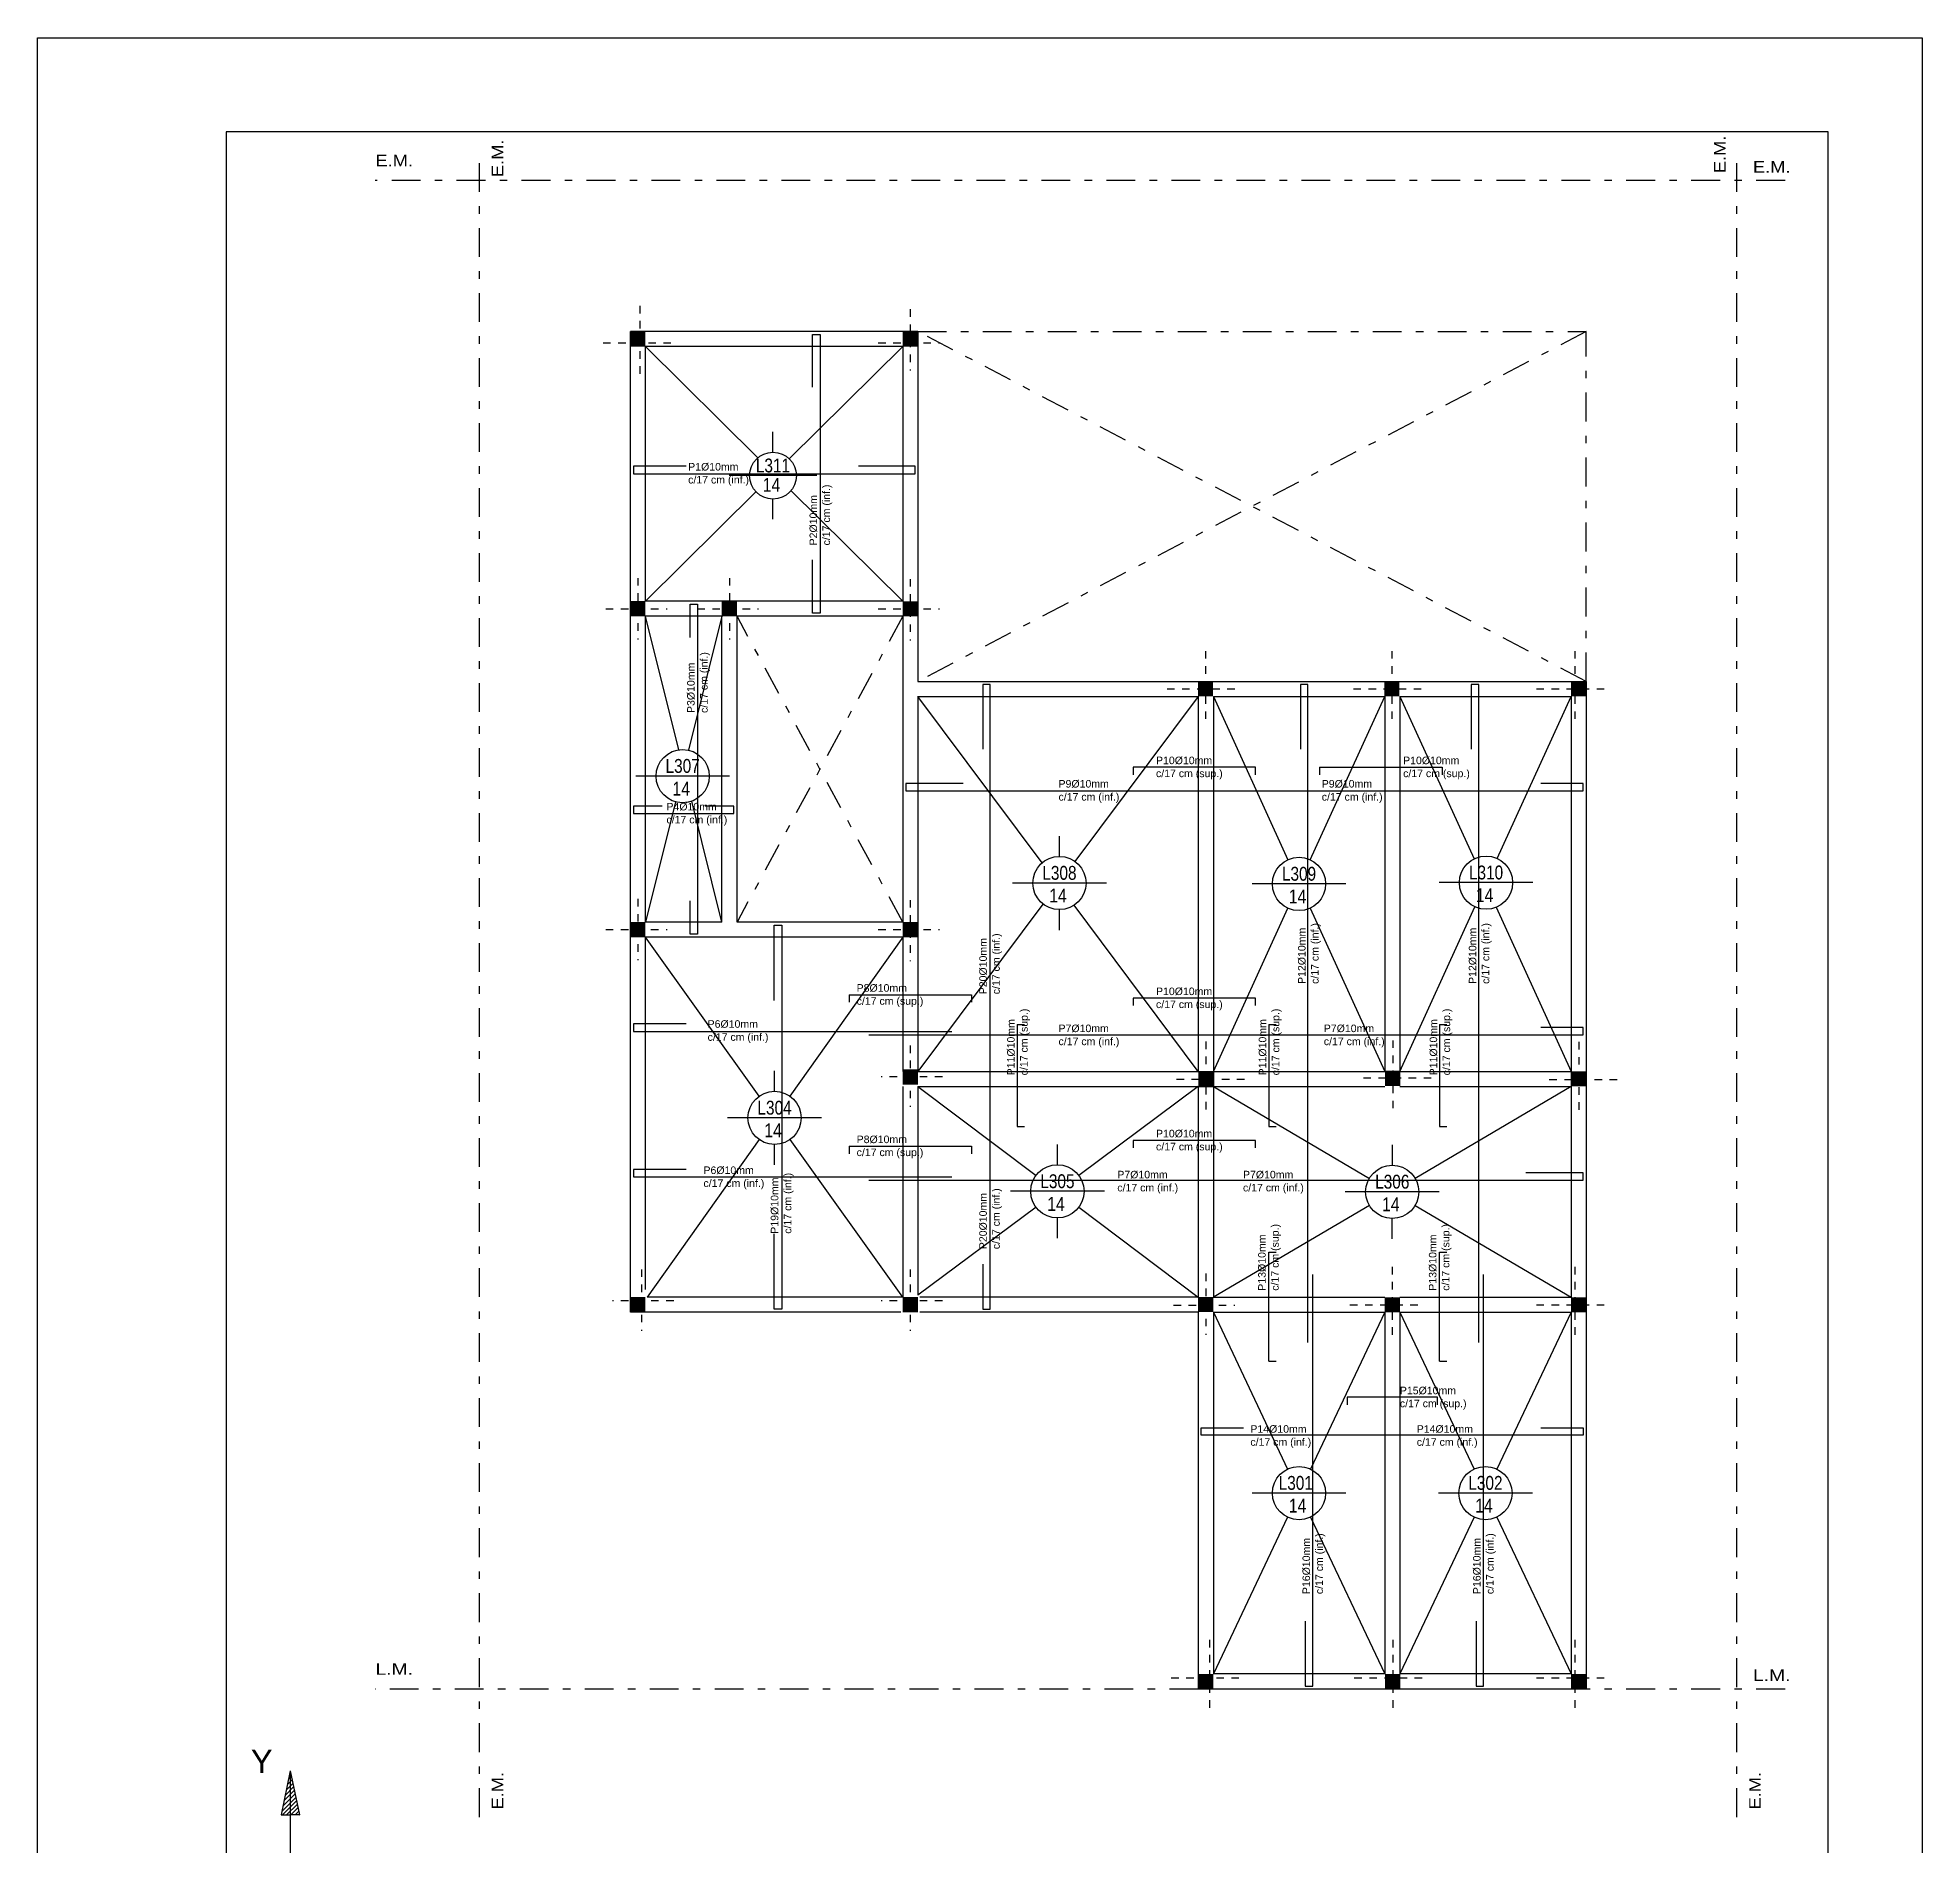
# Model space of a CAD drawing. Header units: inches. Extents: x 72.4 to 153.5, y 100.9 to 138.4.
# Drawn here: x 72.35 to 97.35, y 114.47 to 138.44 of the extents above; entities that cross this region are included whole.
import ezdxf
from ezdxf.enums import TextEntityAlignment as Align

# ---------------------------------------------------------------- set-up
doc = ezdxf.new("R2010")
doc.units = ezdxf.units.IN
doc.header["$MEASUREMENT"] = 0
doc.linetypes.add('DASHDOT', pattern=[25.4, 12.7, -6.35, 0, -6.35])
doc.linetypes.add('DASHDOT2', pattern=[0.5, 0.25, -0.125, 0, -0.125])
for name, color, linetype in [('Armadura', 4, 'Continuous'), ('Baja', 2, 'Continuous'), ('COLUMNAS EJES', 1, 'Continuous'), ('Ejes', 8, 'Continuous'), ('Recuadro', 1, 'Continuous'), ('TEXTO', 2, 'Continuous'), ('Textos', 2, 'Continuous'), ('VIGAS', 5, 'Continuous')]:
    doc.layers.add(name, color=color, linetype=linetype)
doc.styles.get("Standard").update_dxf_attribs({"font": 'arial.ttf'})

msp = doc.modelspace()

# ---------------------------------------------------------------- hatches: boundary and pattern name
at = {"layer": 'Baja'}
h = msp.add_hatch(dxfattribs=at)
h.set_pattern_fill('ANSI31', color=256, scale=0.0125, style=0)
h.set_pattern_definition([(45, (-54.21311, -173.385965), (-0.028063289, 0.028063289), [])])
h.paths.add_polyline_path([(75.703, 115.456), (75.825, 114.872), (75.703, 114.872), (75.581, 114.872)])
at = {"layer": 'COLUMNAS EJES'}
for points in [[(80.416, 134.545), (80.215, 134.545), (80.215, 134.344), (80.416, 134.344)], [(84.029, 134.545), (83.828, 134.545), (83.828, 134.344), (84.029, 134.344)], [(80.416, 130.968), (80.215, 130.968), (80.215, 130.767), (80.416, 130.767)], [(81.629, 130.968), (81.428, 130.968), (81.428, 130.767), (81.629, 130.767)], [(84.029, 130.967), (83.828, 130.967), (83.828, 130.766), (84.029, 130.766)], [(87.945, 129.905), (87.744, 129.905), (87.744, 129.704), (87.945, 129.704)], [(90.418, 129.905), (90.217, 129.905), (90.217, 129.704), (90.418, 129.704)], [(92.895, 129.905), (92.694, 129.905), (92.694, 129.704), (92.895, 129.704)], [(80.416, 126.713), (80.215, 126.713), (80.215, 126.512), (80.416, 126.512)], [(84.029, 126.713), (83.828, 126.713), (83.828, 126.512), (84.029, 126.512)], [(84.029, 124.758), (83.828, 124.758), (83.828, 124.557), (84.029, 124.557)], [(87.951, 124.726), (87.75, 124.726), (87.75, 124.525), (87.951, 124.525)], [(90.429, 124.741), (90.228, 124.741), (90.228, 124.54), (90.429, 124.54)], [(92.894, 124.735), (92.693, 124.735), (92.693, 124.534), (92.894, 124.534)], [(80.416, 121.739), (80.215, 121.739), (80.215, 121.538), (80.416, 121.538)], [(84.029, 121.739), (83.828, 121.739), (83.828, 121.538), (84.029, 121.538)], [(87.947, 121.742), (87.746, 121.742), (87.746, 121.541), (87.947, 121.541)], [(90.423, 121.738), (90.222, 121.738), (90.222, 121.537), (90.423, 121.537)], [(92.895, 121.738), (92.694, 121.738), (92.694, 121.537), (92.895, 121.537)], [(87.95, 116.743), (87.749, 116.743), (87.749, 116.542), (87.95, 116.542)], [(90.429, 116.743), (90.228, 116.743), (90.228, 116.542), (90.429, 116.542)], [(92.895, 116.743), (92.694, 116.743), (92.694, 116.542), (92.895, 116.542)]]:
    msp.add_hatch(color=256, dxfattribs=at).paths.add_polyline_path(points)

# ---------------------------------------------------------------- linework, layer by layer
at = {"color": 6}
msp.add_line((96.103, 104.962), (96.103, 137.189), dxfattribs=at)
for points in [[(96.103, 137.189), (74.853, 137.189)], [(74.853, 137.189), (74.853, 104.962)]]:
    msp.add_lwpolyline(points, dxfattribs=at)
at = {"layer": 'Armadura'}
for p, q in [((89.357, 128.766), (89.357, 128.666)), ((89.357, 128.766), (90.982, 128.766)), ((90.982, 128.766), (90.982, 128.666)), ((83.116, 125.749), (83.116, 125.649)), ((83.116, 125.749), (84.741, 125.749)), ((84.741, 125.749), (84.741, 125.649)), ((85.345, 125.352), (85.445, 125.352)), ((88.683, 125.352), (88.783, 125.352)), ((90.948, 125.352), (91.048, 125.352)), ((85.345, 124.002), (85.445, 124.002)), ((88.683, 124.002), (88.783, 124.002)), ((90.948, 124.002), (91.048, 124.002)), ((83.116, 123.741), (83.116, 123.641)), ((83.116, 123.741), (84.741, 123.741)), ((84.741, 123.741), (84.741, 123.641)), ((88.683, 122.335), (88.783, 122.335)), ((88.683, 120.889), (88.683, 122.335)), ((90.948, 122.335), (91.048, 122.335)), ((90.948, 120.889), (90.948, 122.335)), ((88.683, 120.889), (88.783, 120.889)), ((90.948, 120.889), (91.048, 120.889)), ((89.168, 117.442), (89.168, 116.582)), ((91.433, 117.442), (91.433, 116.582)), ((89.168, 116.582), (89.268, 116.582)), ((91.433, 116.582), (91.533, 116.582))]:
    msp.add_line(p, q, dxfattribs=at)
for points in [[(82.633, 133.805), (82.633, 134.505), (82.733, 134.505), (82.733, 130.807), (82.633, 130.807), (82.633, 131.517)], [(80.955, 132.756), (80.255, 132.756), (80.255, 132.656), (83.993, 132.656), (83.993, 132.756), (83.243, 132.756)], [(81.008, 130.487), (81.008, 130.727), (81.008, 130.927), (81.108, 130.927), (81.108, 126.552), (81.008, 126.552), (81.008, 126.752), (81.008, 126.992)], [(84.889, 122.178), (84.889, 121.578), (84.989, 121.578), (84.989, 129.864), (84.889, 129.864), (84.889, 129.004)], [(89.204, 121.138), (89.204, 129.864), (89.104, 129.864), (89.104, 129.004)], [(91.469, 121.138), (91.469, 129.864), (91.369, 129.864), (91.369, 129.004)], [(88.509, 128.666), (88.509, 128.766), (86.884, 128.766), (86.884, 128.666)], [(84.629, 128.552), (83.869, 128.552), (83.869, 128.452), (92.855, 128.452), (92.855, 128.552), (92.295, 128.552)], [(80.635, 128.251), (80.415, 128.251), (80.255, 128.251), (80.255, 128.151), (81.589, 128.151), (81.589, 128.251), (81.429, 128.251), (81.209, 128.251)], [(82.123, 125.672), (82.123, 126.672), (82.223, 126.672), (82.223, 121.578), (82.123, 121.578), (82.123, 122.578)], [(88.509, 125.605), (88.509, 125.705), (86.884, 125.705), (86.884, 125.605)], [(80.955, 125.361), (80.255, 125.361), (80.255, 125.261), (84.479, 125.261)], [(83.379, 125.216), (92.855, 125.216), (92.855, 125.316), (92.295, 125.316)], [(85.345, 125.352), (85.345, 124.002)], [(88.683, 125.352), (88.683, 124.002)], [(90.948, 125.352), (90.948, 124.002)], [(88.509, 123.718), (88.509, 123.818), (86.884, 123.818), (86.884, 123.718)], [(80.955, 123.432), (80.255, 123.432), (80.255, 123.332), (84.479, 123.332)], [(83.379, 123.288), (92.855, 123.288), (92.855, 123.388), (92.095, 123.388)], [(89.268, 116.582), (89.268, 122.038)], [(91.533, 116.582), (91.533, 122.038)], [(90.922, 120.311), (90.922, 120.411), (89.722, 120.411), (89.722, 120.311)], [(92.295, 120.007), (92.855, 120.007), (92.855, 119.907), (87.789, 119.907), (87.789, 120.007), (88.349, 120.007)]]:
    msp.add_lwpolyline(points, dxfattribs=at)
at = {"layer": 'Baja'}
for points in [[(75.703, 115.456), (75.581, 114.872), (75.703, 114.872)], [(75.703, 115.456), (75.825, 114.872), (75.703, 114.872)], [(75.703, 115.456), (75.703, 112.56), (78.791, 112.56)]]:
    msp.add_lwpolyline(points, dxfattribs=at)
at = {"layer": 'COLUMNAS EJES', "linetype": 'DASHDOT2', "ltscale": 0.3}
for p, q in [((80.342, 134.883), (80.342, 133.908)), ((83.928, 134.838), (83.928, 134.026)), ((79.854, 134.395), (80.83, 134.395)), ((83.503, 134.395), (84.316, 134.395)), ((80.315, 131.274), (80.315, 130.461)), ((81.529, 131.274), (81.529, 130.461)), ((83.929, 131.26), (83.929, 130.448)), ((79.889, 130.867), (80.702, 130.867)), ((81.103, 130.867), (81.916, 130.867)), ((83.503, 130.867), (84.316, 130.867)), ((87.844, 130.306), (87.844, 129.331)), ((90.317, 130.306), (90.317, 129.331)), ((92.745, 130.306), (92.745, 129.331)), ((87.334, 129.804), (88.309, 129.804)), ((89.807, 129.804), (90.782, 129.804)), ((92.234, 129.804), (93.21, 129.804)), ((80.315, 127.019), (80.315, 126.206)), ((83.929, 127.005), (83.929, 126.193)), ((79.889, 126.612), (80.702, 126.612)), ((83.503, 126.612), (84.316, 126.612)), ((83.929, 125.076), (83.929, 124.263)), ((87.851, 125.128), (87.851, 124.152)), ((90.329, 125.143), (90.329, 124.167)), ((92.795, 125.123), (92.795, 124.147)), ((84.354, 124.658), (83.541, 124.658)), ((88.361, 124.626), (87.386, 124.626)), ((90.839, 124.641), (89.864, 124.641)), ((93.305, 124.621), (92.33, 124.621)), ((80.365, 122.106), (80.365, 121.293)), ((83.929, 122.106), (83.929, 121.293)), ((83.929, 122.106), (83.929, 121.293)), ((87.847, 122.052), (87.847, 121.239)), ((90.322, 122.14), (90.322, 121.164)), ((92.745, 122.14), (92.745, 121.164)), ((80.79, 121.688), (79.977, 121.688)), ((84.354, 121.688), (83.541, 121.688)), ((84.354, 121.688), (83.541, 121.688)), ((87.421, 121.633), (88.234, 121.633)), ((89.761, 121.638), (90.737, 121.638)), ((92.234, 121.638), (93.21, 121.638)), ((87.899, 117.194), (87.899, 116.219)), ((90.329, 117.194), (90.329, 116.219)), ((92.745, 117.194), (92.745, 116.219)), ((87.389, 116.692), (88.364, 116.692)), ((89.818, 116.692), (90.793, 116.692)), ((92.234, 116.692), (93.21, 116.692))]:
    msp.add_line(p, q, dxfattribs=at)
at = {"layer": 'Ejes', "linetype": 'DASHDOT', "ltscale": 0.03}
for p, q in [((84.029, 134.545), (92.895, 134.545)), ((92.895, 129.904), (84.029, 134.545)), ((92.895, 134.545), (84.029, 129.904)), ((92.895, 129.904), (92.895, 134.545)), ((83.83, 130.767), (81.63, 126.712)), ((83.83, 126.712), (81.63, 130.767))]:
    msp.add_line(p, q, dxfattribs=at)
at = {"layer": 'Ejes', "linetype": 'Continuous', "ltscale": 0.1}
for p, q in [((81.907, 132.869), (80.415, 134.345)), ((83.829, 134.345), (82.322, 132.855)), ((81.882, 132.42), (80.415, 130.967)), ((83.829, 130.967), (82.345, 132.435)), ((80.858, 128.997), (80.416, 130.767)), ((81.43, 130.767), (80.986, 128.992)), ((85.679, 127.499), (84.029, 129.704)), ((87.749, 129.704), (86.112, 127.517)), ((80.815, 128.308), (80.416, 126.712)), ((81.43, 126.712), (81.029, 128.315)), ((85.689, 126.952), (84.029, 124.733)), ((87.749, 124.733), (86.101, 126.935)), ((82.128, 124.469), (82.128, 124.739)), ((82.751, 124.116), (81.505, 124.116)), ((82.128, 123.493), (82.128, 123.763))]:
    msp.add_line(p, q, dxfattribs=at)
at = {"layer": 'Ejes'}
for p, q in [((82.107, 132.942), (82.107, 133.212)), ((82.687, 132.632), (81.528, 132.632)), ((82.107, 132.054), (82.107, 132.324)), ((81.532, 128.647), (80.286, 128.647)), ((85.907, 127.582), (85.907, 127.852)), ((86.53, 127.23), (85.284, 127.23)), ((86.53, 127.23), (85.284, 127.23)), ((89.708, 127.218), (88.463, 127.218)), ((92.189, 127.235), (90.943, 127.235)), ((85.907, 126.607), (85.907, 126.877)), ((85.88, 123.494), (85.88, 123.764)), ((90.322, 123.758), (90.322, 123.488)), ((86.503, 123.142), (85.258, 123.142)), ((90.945, 123.135), (89.699, 123.135)), ((85.88, 122.519), (85.88, 122.789)), ((90.322, 122.512), (90.322, 122.782)), ((89.708, 119.14), (88.463, 119.14)), ((92.181, 119.14), (90.935, 119.14))]:
    msp.add_line(p, q, dxfattribs=at)
at = {"layer": 'Ejes', "linetype": 'DASHDOT', "ltscale": 0.03}
for points in [[(78.215, 114.845), (78.215, 136.931)], [(94.895, 114.845), (94.895, 136.932)], [(95.532, 136.545), (76.83, 136.545)], [(87.749, 116.542), (76.83, 116.542)], [(95.532, 116.542), (92.895, 116.542)]]:
    msp.add_lwpolyline(points, dxfattribs=at)
at = {"layer": 'Ejes'}
for points in [[(87.949, 129.704), (88.939, 127.539)], [(89.232, 127.539), (90.222, 129.704)], [(90.422, 129.704), (91.407, 127.55)], [(91.713, 127.556), (92.695, 129.704)], [(87.949, 124.733), (88.939, 126.898)], [(89.232, 126.898), (90.222, 124.733)], [(90.422, 124.733), (91.419, 126.915)], [(91.7, 126.909), (92.695, 124.733)], [(81.923, 124.403), (80.415, 126.512)], [(83.829, 126.512), (82.332, 124.404)], [(84.029, 124.533), (85.598, 123.353)], [(87.749, 124.533), (86.163, 123.352)], [(87.949, 124.533), (90.018, 123.314)], [(92.695, 124.533), (90.626, 123.314)], [(81.924, 123.829), (80.44, 121.738)], [(83.829, 121.738), (82.333, 123.829)], [(85.597, 122.931), (84.029, 121.763)], [(86.163, 122.93), (87.749, 121.738)], [(90.018, 122.956), (87.949, 121.738)], [(90.626, 122.956), (92.695, 121.738)], [(87.949, 121.538), (88.934, 119.459)], [(90.222, 121.538), (89.237, 119.459)], [(90.422, 121.538), (91.407, 119.459)], [(92.695, 121.538), (91.709, 119.459)], [(88.934, 118.821), (87.949, 116.742)], [(89.237, 118.821), (90.222, 116.742)], [(91.407, 118.821), (90.422, 116.742)], [(91.709, 118.821), (92.695, 116.742)]]:
    msp.add_lwpolyline(points, dxfattribs=at)
for centre, radius in [((82.107, 132.632), 0.31), ((80.909, 128.647), 0.353), ((85.907, 127.23), 0.353), ((89.085, 127.218), 0.353), ((91.566, 127.235), 0.353), ((85.88, 123.142), 0.353), ((90.322, 123.135), 0.353), ((89.085, 119.14), 0.353), ((91.558, 119.14), 0.353)]:
    msp.add_circle(centre, radius, dxfattribs=at)
at = {"layer": 'Ejes', "linetype": 'Continuous', "ltscale": 0.1}
msp.add_circle((82.128, 124.116), 0.353, dxfattribs=at)
at = {"layer": 'Recuadro'}
for p, q in [((72.353, 138.439), (97.353, 138.439)), ((72.353, 103.712), (72.353, 138.439)), ((97.353, 138.439), (97.353, 103.712))]:
    msp.add_line(p, q, dxfattribs=at)
at = {"layer": 'VIGAS', "linetype": 'Continuous', "ltscale": 0.1}
for p, q in [((84.029, 134.545), (80.215, 134.545)), ((80.215, 121.538), (80.215, 134.545)), ((84.029, 134.545), (84.029, 129.904)), ((83.829, 134.345), (80.415, 134.345)), ((80.415, 130.967), (80.415, 134.345)), ((83.829, 134.345), (83.829, 130.967)), ((80.415, 126.712), (80.415, 130.767)), ((83.829, 130.767), (83.829, 126.712)), ((84.029, 129.904), (87.749, 129.904)), ((87.749, 129.904), (92.895, 129.904)), ((92.895, 129.904), (92.895, 121.738)), ((84.029, 129.704), (84.029, 124.733)), ((84.029, 129.704), (87.749, 129.704)), ((87.749, 129.704), (87.749, 124.733)), ((87.949, 129.704), (87.949, 124.533)), ((90.222, 129.704), (90.222, 124.733)), ((90.422, 129.704), (90.422, 124.733)), ((92.695, 129.704), (92.695, 121.738)), ((87.949, 128.091), (87.949, 121.738)), ((80.415, 121.838), (80.415, 126.512)), ((83.829, 126.512), (83.829, 124.733)), ((84.029, 124.733), (90.222, 124.733)), ((84.029, 124.533), (90.222, 124.533)), ((90.422, 124.733), (92.695, 124.733)), ((90.422, 124.533), (92.695, 124.533)), ((87.949, 121.738), (90.222, 121.738)), ((87.949, 121.538), (87.949, 116.742)), ((90.222, 121.538), (90.222, 116.742)), ((90.422, 121.738), (92.695, 121.738)), ((90.422, 121.538), (90.422, 116.742)), ((92.695, 121.538), (92.695, 116.742)), ((92.895, 121.738), (92.895, 116.542))]:
    msp.add_line(p, q, dxfattribs=at)
at = {"layer": 'VIGAS', "linetype": 'Continuous'}
for p, q in [((83.829, 130.967), (80.415, 130.967)), ((81.429, 130.767), (80.415, 130.767)), ((81.43, 130.767), (80.416, 130.767)), ((81.43, 126.712), (81.43, 130.767)), ((83.829, 130.767), (81.629, 130.767)), ((81.63, 126.712), (81.63, 130.767)), ((83.829, 126.512), (80.415, 126.512)), ((81.43, 126.712), (80.416, 126.712)), ((83.83, 126.712), (81.63, 126.712))]:
    msp.add_line(p, q, dxfattribs=at)
at = {"layer": 'VIGAS', "linetype": 'Continuous', "ltscale": 0.1}
for points in [[(87.949, 129.704), (90.222, 129.704)], [(90.422, 129.704), (92.695, 129.704)], [(83.829, 124.533), (83.829, 121.738)], [(84.029, 124.533), (84.029, 121.763)], [(87.749, 124.533), (87.749, 121.738)], [(83.804, 121.538), (80.215, 121.538)], [(83.829, 121.738), (80.44, 121.738)], [(87.749, 121.738), (84.054, 121.738)], [(87.749, 121.538), (84.054, 121.538)], [(87.749, 121.538), (87.749, 116.542)], [(87.949, 121.538), (90.222, 121.538)], [(90.422, 121.538), (92.695, 121.538)], [(92.895, 116.542), (87.749, 116.542)], [(90.222, 116.742), (87.949, 116.742)], [(92.695, 116.742), (90.422, 116.742)]]:
    msp.add_lwpolyline(points, dxfattribs=at)

# ---------------------------------------------------------------- texts
at = {"layer": 'Baja', "insert": (75.18, 115.74), "char_height": 0.312, "width": 0.71262, "attachment_point": 1}
msp.add_mtext('Y', dxfattribs=at)
at = {"layer": 'TEXTO'}
for s, p in [('P1%%c10mm', (80.982, 132.7)), ('c/17 cm (inf.)', (80.982, 132.528)), ('P10%%c10mm', (87.188, 128.806)), ('P10%%c10mm', (90.466, 128.806)), ('P9%%c10mm', (85.895, 128.496)), ('c/17 cm (sup.)', (87.188, 128.634)), ('P9%%c10mm', (89.387, 128.496)), ('c/17 cm (sup.)', (90.466, 128.634)), ('P4%%c10mm', (80.694, 128.193)), ('c/17 cm (inf.)', (85.895, 128.323)), ('c/17 cm (inf.)', (89.387, 128.323)), ('c/17 cm (inf.)', (80.694, 128.021)), ('P8%%c10mm', (83.217, 125.789)), ('P10%%c10mm', (87.188, 125.744)), ('c/17 cm (sup.)', (83.217, 125.616)), ('c/17 cm (sup.)', (87.188, 125.572)), ('P6%%c10mm', (81.24, 125.311)), ('P7%%c10mm', (85.895, 125.253)), ('P7%%c10mm', (89.414, 125.253)), ('c/17 cm (inf.)', (81.24, 125.138)), ('c/17 cm (inf.)', (85.895, 125.08)), ('c/17 cm (inf.)', (89.414, 125.08)), ('P8%%c10mm', (83.217, 123.781)), ('c/17 cm (sup.)', (87.188, 123.685)), ('P10%%c10mm', (87.188, 123.858)), ('c/17 cm (sup.)', (83.217, 123.609)), ('c/17 cm (inf.)', (81.185, 123.2)), ('P6%%c10mm', (81.185, 123.372)), ('P7%%c10mm', (86.675, 123.314)), ('P7%%c10mm', (88.342, 123.314)), ('c/17 cm (inf.)', (86.675, 123.141)), ('c/17 cm (inf.)', (88.342, 123.141)), ('P15%%c10mm', (90.423, 120.451)), ('c/17 cm (sup.)', (90.423, 120.279)), ('P14%%c10mm', (88.44, 119.941)), ('P14%%c10mm', (90.647, 119.941)), ('c/17 cm (inf.)', (88.44, 119.768)), ('c/17 cm (inf.)', (90.647, 119.768))]:
    msp.add_text(s, height=0.1, dxfattribs=at).set_placement(p)
for s, p in [('c/17 cm (inf.)', (82.864, 131.707)), ('P2%%c10mm', (82.692, 131.707)), ('c/17 cm (inf.)', (81.241, 129.485)), ('P3%%c10mm', (81.068, 129.485)), ('c/17 cm (inf.)', (85.116, 125.755)), ('P12%%c10mm', (89.172, 125.892)), ('c/17 cm (inf.)', (89.345, 125.892)), ('P12%%c10mm', (91.437, 125.892)), ('c/17 cm (inf.)', (91.609, 125.892)), ('P20%%c10mm', (84.944, 125.755)), ('c/17 cm (sup.)', (85.486, 124.68)), ('c/17 cm (sup.)', (88.824, 124.68)), ('c/17 cm (sup.)', (91.09, 124.68)), ('P11%%c10mm', (85.313, 124.68)), ('P11%%c10mm', (88.651, 124.68)), ('P11%%c10mm', (90.918, 124.68)), ('P19%%c10mm', (82.178, 122.58)), ('c/17 cm (inf.)', (82.351, 122.58)), ('P20%%c10mm', (84.944, 122.375)), ('c/17 cm (inf.)', (85.116, 122.375)), ('P13%%c10mm', (88.643, 121.824)), ('c/17 cm (sup.)', (88.816, 121.824)), ('P13%%c10mm', (90.908, 121.824)), ('c/17 cm (sup.)', (91.08, 121.824)), ('P16%%c10mm', (89.231, 117.801)), ('c/17 cm (inf.)', (89.403, 117.801)), ('P16%%c10mm', (91.494, 117.801)), ('c/17 cm (inf.)', (91.667, 117.801))]:
    msp.add_text(s, height=0.1, rotation=90, dxfattribs=at).set_placement(p)
at = {"layer": 'Textos', "width": 1.130443}
for p, p2 in [((78.53, 136.591), (78.53, 137.089)), ((94.744, 136.643), (94.744, 137.14)), ((78.53, 114.945), (78.53, 115.442)), ((95.21, 114.945), (95.21, 115.442))]:
    msp.add_text('E.M.', height=0.1533, rotation=90, dxfattribs=at).set_placement(p, p2, align=Align.FIT)
at = {"layer": 'Textos'}
for s, height, width, p, p2 in [('E.M.', 0.1533, 1.130443, (76.834, 136.733), (77.332, 136.733)), ('E.M.', 0.1533, 1.130443, (95.107, 136.65), (95.605, 136.65)), ('L311', 0.184, 0.793414, (81.88, 132.675), (82.334, 132.675)), ('14', 0.184, 0.813074, (81.972, 132.418), (82.204, 132.418)), ('L307', 0.184, 0.793414, (80.682, 128.691), (81.136, 128.691)), ('14', 0.184, 0.813074, (80.774, 128.389), (81.006, 128.389)), ('L308', 0.184, 0.793414, (85.68, 127.273), (86.134, 127.273)), ('L309', 0.184, 0.793414, (88.859, 127.261), (89.312, 127.261)), ('L310', 0.184, 0.793414, (91.339, 127.278), (91.793, 127.278)), ('14', 0.184, 0.813074, (85.772, 126.972), (86.004, 126.972)), ('14', 0.184, 0.813074, (88.95, 126.96), (89.182, 126.96)), ('14', 0.184, 0.813074, (91.431, 126.977), (91.663, 126.977)), ('L304', 0.184, 0.793414, (81.901, 124.159), (82.355, 124.159)), ('14', 0.184, 0.813074, (81.992, 123.858), (82.225, 123.858)), ('L305', 0.184, 0.793414, (85.654, 123.184), (86.107, 123.184)), ('L306', 0.184, 0.793414, (90.095, 123.178), (90.549, 123.178)), ('14', 0.184, 0.813074, (85.745, 122.883), (85.977, 122.883)), ('14', 0.184, 0.813074, (90.186, 122.877), (90.419, 122.877)), ('L301', 0.184, 0.793414, (88.816, 119.184), (89.269, 119.184)), ('L302', 0.184, 0.793414, (91.331, 119.184), (91.785, 119.184)), ('14', 0.184, 0.813074, (88.95, 118.882), (89.182, 118.882)), ('14', 0.184, 0.813074, (91.423, 118.882), (91.655, 118.882)), ('L.M.', 0.1533, 1.194869, (76.834, 116.731), (77.332, 116.731)), ('L.M.', 0.1533, 1.194869, (95.107, 116.648), (95.605, 116.648))]:
    msp.add_text(s, height=height, dxfattribs=dict(at, width=width)).set_placement(p, p2, align=Align.FIT)

doc.saveas('drawing.dxf')
